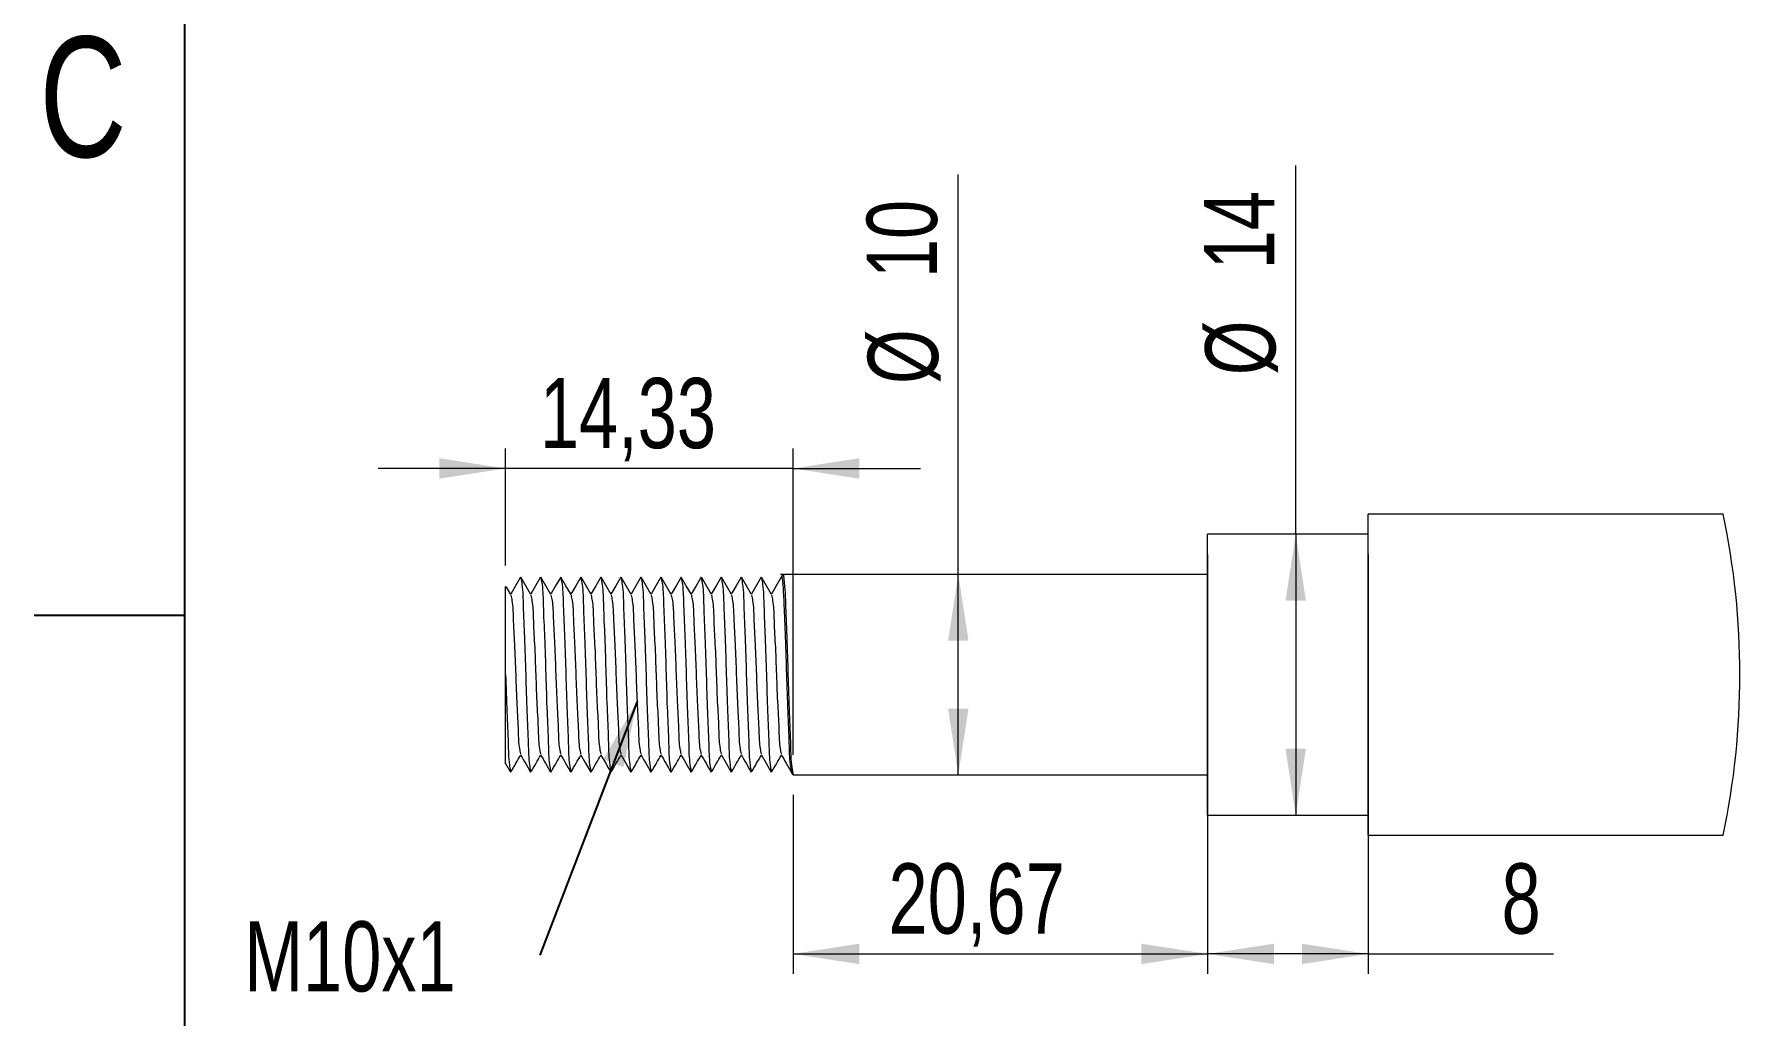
# Model space of a CAD drawing. Header units: millimetres. Extents: x 3 to 295, y 3 to 209.
# Drawn here: x 2.5 to 87.5, y 85 to 134 of the extents above; entities that cross this region are included whole.
import ezdxf

# ---------------------------------------------------------------- set-up
doc = ezdxf.new("R2010")
doc.units = ezdxf.units.MM
doc.styles.add('SLDTEXTSTYLE0', font='TXT', dxfattribs={"width": 0.75})
doc.dimstyles.new('SLDDIMSTYLE2', dxfattribs={"dimtxt": 3.5, "dimasz": 3.302, "dimexe": 0, "dimexo": 0.0625, "dimgap": 0.875, "dimtad": 1, "dimrnd": 1e-09, "dimzin": 12, "dimdsep": 46, "dimtxsty": 'SLDTEXTSTYLE0', "dimsah": 1, "dimcen": 0.09, "dimadec": 0, "dimazin": 3, "dimtfac": 1, "dimtofl": 0, "dimtmove": 0, "dimatfit": 3, "dimfxl": 1, "dimfrac": 2, "dimtolj": 1, "dimtzin": 12, "dimarcsym": 0})
doc.dimstyles.new('SLDDIMSTYLE3', dxfattribs={"dimtxt": 3.5, "dimasz": 3.302, "dimexe": 0, "dimexo": 0.0625, "dimgap": 0.875, "dimtad": 1, "dimrnd": 1e-09, "dimzin": 12, "dimdsep": 46, "dimtxsty": 'SLDTEXTSTYLE0', "dimsah": 1, "dimcen": 0.09, "dimadec": 0, "dimazin": 3, "dimtfac": 1, "dimtmove": 0, "dimatfit": 0, "dimfxl": 1, "dimfrac": 2, "dimtolj": 1, "dimtzin": 12, "dimarcsym": 0})
doc.dimstyles.new('SLDDIMSTYLE4', dxfattribs={"dimtxt": 0.18, "dimasz": 3.302, "dimexe": 0, "dimexo": 0.0625, "dimgap": 0, "dimtad": 0, "dimtih": 1, "dimtoh": 1, "dimdec": 0, "dimrnd": 1e-09, "dimzin": 0, "dimdsep": 46, "dimtxsty": 'Standard', "dimsah": 1, "dimcen": 0.09, "dimadec": 0, "dimazin": 0, "dimtfac": 3.302, "dimtdec": 0, "dimtofl": 0, "dimtmove": 0, "dimatfit": 3, "dimfxl": 1, "dimfrac": 2, "dimtolj": 1, "dimtzin": 0, "dimarcsym": 0})

# ---------------------------------------------------------------- blocks, each defined once
blk = doc.blocks.new('_D_3')
at = {"color": 7, "linetype": 'Continuous', "lineweight": 0}
for q in [(65.401, 127.427), (65.401, 95.044)]:
    blk.add_line((65.401, 109.044), q, dxfattribs=at)
for points in [[(65.401, 109.044), (64.893, 105.742), (65.909, 105.742)], [(65.401, 95.044), (65.909, 98.346), (64.893, 98.346)]]:
    blk.add_solid(points, dxfattribs=at)
at = {"color": 7, "linetype": 'Continuous', "lineweight": 0, "char_height": 3.5, "attachment_point": 1, "rotation": 90, "style": 'SLDTEXTSTYLE0'}
for s, insert in [('14', (60.835, 122.255)), ('%%c', (60.889, 116.977))]:
    blk.add_mtext(s, dxfattribs=dict(at, insert=insert))
blk = doc.blocks.new('_D_4')
at = {"color": 7, "linetype": 'Continuous', "lineweight": 0}
for p, q in [((48.579, 107.044), (48.579, 126.988)), ((48.579, 97.044), (48.579, 107.044))]:
    blk.add_line(p, q, dxfattribs=at)
for points in [[(48.579, 107.044), (48.071, 103.742), (49.087, 103.742)], [(48.579, 97.044), (49.087, 100.346), (48.071, 100.346)]]:
    blk.add_solid(points, dxfattribs=at)
at = {"color": 7, "linetype": 'Continuous', "lineweight": 0, "char_height": 3.5, "attachment_point": 1, "rotation": 90, "style": 'SLDTEXTSTYLE0'}
for s, insert in [('10', (44.013, 121.816)), ('%%c', (44.067, 116.538))]:
    blk.add_mtext(s, dxfattribs=dict(at, insert=insert))
blk = doc.blocks.new('_D_5')
at = {"color": 7, "linetype": 'Continuous', "lineweight": 0}
for p, q in [((61.01, 108.044), (61.01, 87.119)), ((69.01, 108.044), (69.01, 87.119)), ((69.01, 88.119), (61.01, 88.119)), ((69.01, 88.119), (78.25, 88.119))]:
    blk.add_line(p, q, dxfattribs=at)
for points in [[(61.01, 88.119), (64.312, 87.611), (64.312, 88.627)], [(69.01, 88.119), (65.708, 88.627), (65.708, 87.611)]]:
    blk.add_solid(points, dxfattribs=at)
at = {"color": 7, "linetype": 'Continuous', "lineweight": 0, "insert": (75.664, 92.631), "char_height": 3.5, "attachment_point": 1, "style": 'SLDTEXTSTYLE0'}
blk.add_mtext('8', dxfattribs=at)
blk = doc.blocks.new('_D_6')
at = {"color": 7, "linetype": 'Continuous', "lineweight": 0}
for p, q in [((40.337, 96.044), (40.337, 87.119)), ((61.01, 96.044), (61.01, 87.119)), ((40.337, 88.119), (61.01, 88.119))]:
    blk.add_line(p, q, dxfattribs=at)
for points in [[(40.337, 88.119), (43.639, 87.611), (43.639, 88.627)], [(61.01, 88.119), (57.708, 88.627), (57.708, 87.611)]]:
    blk.add_solid(points, dxfattribs=at)
at = {"color": 7, "linetype": 'Continuous', "lineweight": 0, "insert": (45.1, 92.631), "char_height": 3.5, "attachment_point": 1, "style": 'SLDTEXTSTYLE0'}
blk.add_mtext('20,67', dxfattribs=at)
blk = doc.blocks.new('_D_7')
at = {"color": 7, "linetype": 'Continuous', "lineweight": 0}
for p, q in [((26.01, 107.485), (26.01, 113.327)), ((40.337, 98.044), (40.337, 113.327)), ((26.01, 112.327), (19.66, 112.327)), ((40.337, 112.327), (26.01, 112.327)), ((40.337, 112.327), (46.687, 112.327))]:
    blk.add_line(p, q, dxfattribs=at)
for points in [[(26.01, 112.327), (22.708, 112.835), (22.708, 111.819)], [(40.337, 112.327), (43.639, 111.819), (43.639, 112.835)]]:
    blk.add_solid(points, dxfattribs=at)
at = {"color": 7, "linetype": 'Continuous', "lineweight": 0, "insert": (27.714, 116.839), "char_height": 3.5, "attachment_point": 1, "style": 'SLDTEXTSTYLE0'}
blk.add_mtext('14,33', dxfattribs=at)
blk = doc.blocks.new('SW_NOTE_3')
at = {"color": 0, "linetype": 'Continuous', "lineweight": 0, "insert": (-14.728, 1.689), "char_height": 3.5, "attachment_point": 1, "style": 'SLDTEXTSTYLE0'}
blk.add_mtext('M10x1', dxfattribs=at)

msp = doc.modelspace()

# ---------------------------------------------------------------- linework, layer by layer
at = {"color": 7, "linetype": 'Continuous'}
for p, q in [((10, 200), (10, 10)), ((10, 105), (2.5, 105))]:
    msp.add_line(p, q, dxfattribs=at)
at = {"color": 7, "linetype": 'Continuous', "lineweight": 15}
for p, q in [((86.7151, 110.0441), (69.0101, 110.0441)), ((69.0101, 102.0441), (69.0101, 110.0441)), ((69.0101, 109.0441), (61.0102, 109.0441)), ((61.0102, 102.0441), (61.0102, 109.0441)), ((26.0102, 102.0441), (26.0102, 106.4335)), ((26.269, 106.0374), (26.0383, 106.4361)), ((61.0102, 107.0441), (39.7125, 107.0441)), ((39.8295, 107.0373), (39.7519, 106.9031)), ((61.0102, 95.0441), (61.0102, 102.0441)), ((69.0101, 94.0441), (69.0101, 102.0441)), ((26.0045, 97.6132), (26.2502, 97.1883)), ((26.2601, 97.1781), (26.2738, 97.259)), ((27.2602, 97.1781), (27.2738, 97.259)), ((28.2601, 97.1781), (28.2738, 97.259)), ((29.2602, 97.1781), (29.2738, 97.259)), ((30.2601, 97.1781), (30.2738, 97.259)), ((31.2601, 97.1781), (31.2738, 97.259)), ((32.2602, 97.1781), (32.2738, 97.259)), ((33.2601, 97.1781), (33.2738, 97.259)), ((34.2602, 97.1781), (34.2738, 97.259)), ((35.2601, 97.1781), (35.2738, 97.259)), ((36.2602, 97.1781), (36.2738, 97.259)), ((37.2601, 97.1781), (37.2738, 97.259)), ((38.2601, 97.1781), (38.2738, 97.259)), ((39.2602, 97.1781), (39.2738, 97.259)), ((40.2519, 97.1851), (40.3295, 97.0509)), ((40.3375, 97.0441), (61.0102, 97.0441)), ((61.0102, 95.0441), (69.0101, 95.0441)), ((69.0101, 94.0441), (86.7151, 94.0441))]:
    msp.add_line(p, q, dxfattribs=at)
at = {"color": 7, "linetype": 'Continuous', "lineweight": 15, "flags": 128}
for points in [[(26.7548, 106.9071), (26.5037, 106.4732), (26.2603, 106.0524)], [(27.269, 106.0374), (27.018, 106.4712), (26.7671, 106.9051)], [(27.7548, 106.9071), (27.5038, 106.4732), (27.2603, 106.0524)], [(28.269, 106.0374), (28.0181, 106.4712), (27.7671, 106.9051)], [(28.7548, 106.9071), (28.5037, 106.4732), (28.2603, 106.0524)], [(29.269, 106.0374), (29.018, 106.4712), (28.7671, 106.9051)], [(29.7548, 106.9071), (29.5037, 106.4732), (29.2603, 106.0524)], [(30.269, 106.0374), (30.0181, 106.4712), (29.7671, 106.9051)], [(30.7548, 106.9071), (30.5038, 106.4732), (30.2603, 106.0524)], [(31.269, 106.0374), (31.0181, 106.4712), (30.7671, 106.9051)], [(31.7548, 106.9071), (31.5037, 106.4732), (31.2603, 106.0524)], [(32.269, 106.0374), (32.018, 106.4712), (31.7671, 106.9051)], [(32.7548, 106.9071), (32.5038, 106.4732), (32.2603, 106.0524)], [(33.269, 106.0374), (33.0181, 106.4712), (32.7671, 106.9051)], [(33.7548, 106.9071), (33.5037, 106.4732), (33.2603, 106.0524)], [(34.269, 106.0374), (34.018, 106.4712), (33.7671, 106.9051)], [(34.7548, 106.9071), (34.5038, 106.4732), (34.2603, 106.0524)], [(35.269, 106.0374), (35.0181, 106.4712), (34.7671, 106.9051)], [(35.7548, 106.9071), (35.5037, 106.4732), (35.2603, 106.0524)], [(36.269, 106.0374), (36.018, 106.4712), (35.7671, 106.9051)], [(36.7548, 106.9071), (36.5037, 106.4732), (36.2603, 106.0524)], [(37.269, 106.0374), (37.0181, 106.4712), (36.7671, 106.9051)], [(37.7548, 106.9071), (37.5038, 106.4732), (37.2603, 106.0524)], [(38.269, 106.0374), (38.0181, 106.4712), (37.7671, 106.9051)], [(38.7548, 106.9071), (38.5037, 106.4732), (38.2603, 106.0524)], [(39.269, 106.0374), (39.0181, 106.4712), (38.7671, 106.9051)], [(39.7548, 106.9071), (39.5038, 106.4732), (39.2603, 106.0524)], [(29.7485, 98.0557), (29.9993, 97.6221), (30.2503, 97.1883)], [(31.7485, 98.0557), (31.9994, 97.6221), (32.2503, 97.1883)], [(36.7485, 98.0557), (36.9993, 97.6221), (37.2503, 97.1883)], [(38.7485, 98.0557), (38.9994, 97.6221), (39.2503, 97.1883)]]:
    msp.add_lwpolyline(points, dxfattribs=at)
at = {"color": 7, "linetype": 'Continuous', "lineweight": 0}
for centre, radius, start, end in [((48.6716, 102.0439), 38.8756, 0.000274, 11.875703), ((48.6732, 102.0441), 38.874, 348.124049, 359.999974)]:
    msp.add_arc(centre, radius, start, end, dxfattribs=at)
at = {"color": 7, "linetype": 'Continuous', "lineweight": 15}
for points, knots in [([(26.7676, 106.8661), (26.7874, 106.7575), (26.8706, 106.3021), (26.8815, 105.3089), (26.9575, 103.8126), (27.0102, 102.0441), (27.0627, 100.2756), (27.1391, 98.7794), (27.1492, 97.7923), (27.231, 97.3429), (27.2496, 97.2404)], [0, 0, 0, 0, 0.034329, 0.1439078, 0.3077453, 0.5009623, 0.6941793, 0.8580167, 0.9675957, 1, 1, 1, 1]), ([(27.7676, 106.8661), (27.7874, 106.7575), (27.8706, 106.3021), (27.8815, 105.3089), (27.9575, 103.8126), (28.0102, 102.0441), (28.0627, 100.2756), (28.1391, 98.7794), (28.1492, 97.7922), (28.231, 97.3429), (28.2497, 97.2404)], [0, 0, 0, 0, 0.034329, 0.1439078, 0.3077452, 0.5009622, 0.6941791, 0.8580165, 0.9675952, 1, 1, 1, 1]), ([(28.7676, 106.8661), (28.7874, 106.7575), (28.8706, 106.3021), (28.8815, 105.3089), (28.9575, 103.8126), (29.0102, 102.0441), (29.0627, 100.2756), (29.1391, 98.7794), (29.1491, 97.7922), (29.231, 97.3429), (29.2496, 97.2404)], [0, 0, 0, 0, 0.0343295, 0.1439082, 0.3077456, 0.5009624, 0.6941792, 0.8580165, 0.9675953, 1, 1, 1, 1]), ([(29.7676, 106.8661), (29.7874, 106.7575), (29.8706, 106.3021), (29.8815, 105.3089), (29.9575, 103.8126), (30.0102, 102.0441), (30.0627, 100.2756), (30.1391, 98.7794), (30.1492, 97.7923), (30.231, 97.3429), (30.2496, 97.2404)], [0, 0, 0, 0, 0.034329, 0.1439078, 0.3077454, 0.5009623, 0.6941794, 0.8580169, 0.9675957, 1, 1, 1, 1]), ([(30.7676, 106.8661), (30.7874, 106.7575), (30.8706, 106.3021), (30.8815, 105.3089), (30.9575, 103.8126), (31.0102, 102.0441), (31.0627, 100.2756), (31.1391, 98.7794), (31.1491, 97.7922), (31.231, 97.3429), (31.2496, 97.2404)], [0, 0, 0, 0, 0.034329, 0.1439079, 0.3077454, 0.5009622, 0.6941791, 0.8580165, 0.9675953, 1, 1, 1, 1]), ([(31.7676, 106.8661), (31.7874, 106.7575), (31.8706, 106.3021), (31.8815, 105.3089), (31.9575, 103.8126), (32.0102, 102.0441), (32.0627, 100.2756), (32.1391, 98.7794), (32.1492, 97.7923), (32.231, 97.3429), (32.2496, 97.2404)], [0, 0, 0, 0, 0.034329, 0.1439078, 0.3077453, 0.5009623, 0.6941793, 0.8580169, 0.9675957, 1, 1, 1, 1]), ([(32.7676, 106.8661), (32.7874, 106.7575), (32.8706, 106.3021), (32.8814, 105.3089), (32.9575, 103.8126), (33.0102, 102.0441), (33.0627, 100.2756), (33.1391, 98.7794), (33.1491, 97.7922), (33.231, 97.3429), (33.2496, 97.2404)], [0, 0, 0, 0, 0.034329, 0.1439078, 0.3077453, 0.5009622, 0.6941791, 0.8580165, 0.9675952, 1, 1, 1, 1]), ([(33.7676, 106.8661), (33.7874, 106.7575), (33.8706, 106.3021), (33.8815, 105.3089), (33.9575, 103.8126), (34.0102, 102.0441), (34.0627, 100.2756), (34.1391, 98.7794), (34.1492, 97.7923), (34.231, 97.3429), (34.2496, 97.2404)], [0, 0, 0, 0, 0.034329, 0.1439078, 0.3077453, 0.5009623, 0.6941793, 0.8580167, 0.9675957, 1, 1, 1, 1]), ([(34.7676, 106.8661), (34.7874, 106.7575), (34.8706, 106.3021), (34.8815, 105.3089), (34.9575, 103.8126), (35.0102, 102.0441), (35.0627, 100.2756), (35.1391, 98.7794), (35.1492, 97.7922), (35.231, 97.3429), (35.2497, 97.2404)], [0, 0, 0, 0, 0.034329, 0.1439078, 0.3077452, 0.5009622, 0.6941791, 0.8580165, 0.9675952, 1, 1, 1, 1]), ([(35.7676, 106.8661), (35.7874, 106.7575), (35.8706, 106.3021), (35.8815, 105.3089), (35.9575, 103.8126), (36.0102, 102.0441), (36.0627, 100.2756), (36.1391, 98.7794), (36.1491, 97.7922), (36.231, 97.3429), (36.2496, 97.2404)], [0, 0, 0, 0, 0.0343295, 0.1439082, 0.3077456, 0.5009624, 0.6941792, 0.8580165, 0.9675953, 1, 1, 1, 1]), ([(36.7676, 106.8661), (36.7874, 106.7575), (36.8706, 106.3021), (36.8815, 105.3089), (36.9575, 103.8126), (37.0102, 102.0441), (37.0627, 100.2756), (37.1391, 98.7794), (37.1492, 97.7923), (37.231, 97.3429), (37.2496, 97.2404)], [0, 0, 0, 0, 0.034329, 0.1439078, 0.3077454, 0.5009623, 0.6941794, 0.8580169, 0.9675957, 1, 1, 1, 1]), ([(37.7676, 106.8661), (37.7874, 106.7575), (37.8706, 106.3021), (37.8815, 105.3089), (37.9575, 103.8126), (38.0102, 102.0441), (38.0627, 100.2756), (38.1391, 98.7794), (38.1491, 97.7922), (38.231, 97.3429), (38.2496, 97.2404)], [0, 0, 0, 0, 0.034329, 0.1439079, 0.3077454, 0.5009622, 0.6941791, 0.8580165, 0.9675953, 1, 1, 1, 1]), ([(38.7676, 106.8661), (38.7874, 106.7575), (38.8706, 106.3021), (38.8815, 105.3089), (38.9575, 103.8126), (39.0102, 102.0441), (39.0627, 100.2756), (39.1391, 98.7794), (39.1492, 97.7923), (39.231, 97.3429), (39.2496, 97.2404)], [0, 0, 0, 0, 0.034329, 0.1439078, 0.3077453, 0.5009623, 0.6941793, 0.8580169, 0.9675957, 1, 1, 1, 1]), ([(39.8293, 106.9938), (39.832, 107.0127), (39.8554, 107.1742), (39.9489, 106.1355), (39.9582, 105.5677), (40.0351, 103.7982), (40.0874, 102.0623), (40.1404, 100.2229), (40.2155, 98.69), (40.2283, 97.6539), (40.3148, 97.1708), (40.3375, 97.0441)], [0, 0, 0, 0, 0.0050594, 0.0433643, 0.1511847, 0.3124013, 0.5025297, 0.6926579, 0.8538745, 0.9616951, 1, 1, 1, 1]), ([(26.2688, 106.0021), (26.2881, 105.9148), (26.3704, 105.5443), (26.3816, 104.7273), (26.4574, 103.4982), (26.5102, 102.0441), (26.5627, 100.59), (26.639, 99.361), (26.6493, 98.5488), (26.7303, 98.183), (26.7486, 98.1006)], [0, 0, 0, 0, 0.0338281, 0.1435618, 0.3075544, 0.5009339, 0.6943133, 0.8583059, 0.9680393, 1, 1, 1, 1]), ([(27.2688, 106.0021), (27.2882, 105.9148), (27.3704, 105.5443), (27.3816, 104.7273), (27.4574, 103.4982), (27.5102, 102.0441), (27.5627, 100.59), (27.639, 99.361), (27.6493, 98.5488), (27.7303, 98.183), (27.7486, 98.1006)], [0, 0, 0, 0, 0.0338282, 0.1435617, 0.3075544, 0.500934, 0.6943136, 0.8583066, 0.96804, 1, 1, 1, 1]), ([(28.2688, 106.0021), (28.2881, 105.9148), (28.3704, 105.5443), (28.3815, 104.7273), (28.4575, 103.4982), (28.5102, 102.0441), (28.5627, 100.59), (28.639, 99.361), (28.6493, 98.5488), (28.7303, 98.183), (28.7486, 98.1006)], [0, 0, 0, 0, 0.0338281, 0.1435616, 0.3075543, 0.5009338, 0.6943133, 0.8583059, 0.9680393, 1, 1, 1, 1]), ([(29.2688, 106.0021), (29.2882, 105.9148), (29.3704, 105.5443), (29.3816, 104.7273), (29.4574, 103.4982), (29.5102, 102.0441), (29.5627, 100.59), (29.639, 99.361), (29.6494, 98.5488), (29.7303, 98.183), (29.7486, 98.1006)], [0, 0, 0, 0, 0.0338282, 0.1435617, 0.3075544, 0.500934, 0.6943136, 0.8583066, 0.96804, 1, 1, 1, 1]), ([(30.2688, 106.0021), (30.2881, 105.9148), (30.3704, 105.5443), (30.3815, 104.7273), (30.4574, 103.4982), (30.5102, 102.0441), (30.5628, 100.59), (30.639, 99.361), (30.6493, 98.5488), (30.7303, 98.183), (30.7485, 98.1006)], [0, 0, 0, 0, 0.0338282, 0.1435617, 0.3075544, 0.5009342, 0.6943138, 0.8583065, 0.96804, 1, 1, 1, 1]), ([(31.2687, 106.0021), (31.2881, 105.9148), (31.3705, 105.5443), (31.3815, 104.7273), (31.4575, 103.4982), (31.5102, 102.0441), (31.5627, 100.59), (31.639, 99.361), (31.6494, 98.5488), (31.7303, 98.183), (31.7486, 98.1006)], [0, 0, 0, 0, 0.0338289, 0.1435623, 0.3075549, 0.5009344, 0.6943138, 0.8583064, 0.9680401, 1, 1, 1, 1]), ([(32.2688, 106.0021), (32.2882, 105.9148), (32.3704, 105.5443), (32.3815, 104.7273), (32.4574, 103.4982), (32.5102, 102.0441), (32.5628, 100.59), (32.639, 99.361), (32.6493, 98.5488), (32.7303, 98.183), (32.7486, 98.1006)], [0, 0, 0, 0, 0.0338282, 0.1435617, 0.3075544, 0.500934, 0.6943138, 0.8583065, 0.96804, 1, 1, 1, 1]), ([(33.2688, 106.0021), (33.2881, 105.9148), (33.3704, 105.5443), (33.3816, 104.7273), (33.4574, 103.4982), (33.5102, 102.0441), (33.5627, 100.59), (33.639, 99.361), (33.6493, 98.5488), (33.7303, 98.183), (33.7486, 98.1006)], [0, 0, 0, 0, 0.0338281, 0.1435618, 0.3075544, 0.5009339, 0.6943133, 0.8583059, 0.9680393, 1, 1, 1, 1]), ([(34.2688, 106.0021), (34.2882, 105.9148), (34.3704, 105.5443), (34.3816, 104.7273), (34.4574, 103.4982), (34.5102, 102.0441), (34.5628, 100.59), (34.639, 99.361), (34.6493, 98.5488), (34.7303, 98.183), (34.7486, 98.1006)], [0, 0, 0, 0, 0.0338282, 0.1435617, 0.3075544, 0.500934, 0.6943138, 0.8583065, 0.96804, 1, 1, 1, 1]), ([(35.2688, 106.0021), (35.2881, 105.9148), (35.3704, 105.5443), (35.3815, 104.7273), (35.4575, 103.4982), (35.5102, 102.0441), (35.5627, 100.59), (35.639, 99.361), (35.6493, 98.5488), (35.7303, 98.183), (35.7486, 98.1006)], [0, 0, 0, 0, 0.0338281, 0.1435616, 0.3075543, 0.5009338, 0.6943133, 0.8583059, 0.9680393, 1, 1, 1, 1]), ([(36.2688, 106.0021), (36.2882, 105.9148), (36.3704, 105.5443), (36.3816, 104.7273), (36.4574, 103.4982), (36.5102, 102.0441), (36.5627, 100.59), (36.639, 99.361), (36.6494, 98.5488), (36.7303, 98.183), (36.7486, 98.1006)], [0, 0, 0, 0, 0.0338282, 0.1435617, 0.3075544, 0.500934, 0.6943136, 0.8583066, 0.96804, 1, 1, 1, 1]), ([(37.2688, 106.0021), (37.2881, 105.9148), (37.3704, 105.5443), (37.3815, 104.7273), (37.4575, 103.4982), (37.5102, 102.0441), (37.5628, 100.59), (37.639, 99.361), (37.6493, 98.5488), (37.7303, 98.183), (37.7485, 98.1006)], [0, 0, 0, 0, 0.0338282, 0.1435617, 0.3075546, 0.5009342, 0.6943138, 0.8583066, 0.96804, 1, 1, 1, 1]), ([(38.2687, 106.0021), (38.2881, 105.9148), (38.3705, 105.5443), (38.3815, 104.7273), (38.4575, 103.4982), (38.5102, 102.0441), (38.5627, 100.59), (38.639, 99.361), (38.6494, 98.5488), (38.7303, 98.183), (38.7486, 98.1006)], [0, 0, 0, 0, 0.0338289, 0.1435623, 0.3075549, 0.5009344, 0.6943138, 0.8583064, 0.9680401, 1, 1, 1, 1]), ([(39.2688, 106.0021), (39.2882, 105.9148), (39.3704, 105.5443), (39.3815, 104.7273), (39.4574, 103.4982), (39.5102, 102.0441), (39.5628, 100.59), (39.639, 99.361), (39.6493, 98.5488), (39.7303, 98.183), (39.7486, 98.1006)], [0, 0, 0, 0, 0.0338282, 0.1435617, 0.3075544, 0.5009342, 0.6943138, 0.8583065, 0.96804, 1, 1, 1, 1]), ([(26.0102, 102.0441), (26.0286, 101.4231), (26.0627, 100.2756), (26.1391, 98.7794), (26.1491, 97.7922), (26.231, 97.3429), (26.2496, 97.2404)], [0, 0, 0, 0, 0.3871789, 0.7154854, 0.9350655, 1, 1, 1, 1]), ([(26.0102, 97.6164), (26.0102, 97.6125), (26.0102, 97.5118), (26.0102, 98.2752), (26.0102, 98.6404), (26.0102, 99.9502), (26.0102, 101.0222), (26.0102, 101.7795), (26.0102, 102.0441)], [0, 0, 0, 0, 0.0025537, 0.0651228, 0.2356944, 0.4931451, 0.8229218, 1, 1, 1, 1]), ([(26.2731, 97.1954), (26.3567, 97.34), (26.5189, 97.6203), (26.6811, 97.9006), (26.7597, 98.0363)], [0, 0, 0, 0, 0.5158539, 1, 1, 1, 1]), ([(26.7485, 98.0557), (26.8321, 97.9112), (26.9994, 97.6221), (27.1666, 97.3329), (27.2502, 97.1883)], [0, 0, 0, 0, 0.4999125, 1, 1, 1, 1]), ([(27.2731, 97.1954), (27.3567, 97.34), (27.5188, 97.6204), (27.6811, 97.9006), (27.7597, 98.0363)], [0, 0, 0, 0, 0.5158386, 1, 1, 1, 1]), ([(27.7485, 98.0557), (27.8321, 97.9112), (27.9994, 97.6221), (28.1666, 97.3329), (28.2502, 97.1883)], [0, 0, 0, 0, 0.49992, 1, 1, 1, 1]), ([(28.2731, 97.1954), (28.3567, 97.34), (28.5189, 97.6203), (28.6811, 97.9006), (28.7597, 98.0363)], [0, 0, 0, 0, 0.5158539, 1, 1, 1, 1]), ([(28.7485, 98.0557), (28.8321, 97.9112), (28.9994, 97.6221), (29.1666, 97.3329), (29.2502, 97.1883)], [0, 0, 0, 0, 0.4999125, 1, 1, 1, 1]), ([(29.2731, 97.1954), (29.3567, 97.34), (29.5189, 97.6204), (29.6811, 97.9006), (29.7597, 98.0363)], [0, 0, 0, 0, 0.5158386, 1, 1, 1, 1]), ([(30.2731, 97.1954), (30.3567, 97.34), (30.5189, 97.6203), (30.6811, 97.9006), (30.7597, 98.0363)], [0, 0, 0, 0, 0.5158539, 1, 1, 1, 1]), ([(30.7485, 98.0557), (30.8321, 97.9112), (30.9994, 97.6221), (31.1666, 97.3329), (31.2502, 97.1883)], [0, 0, 0, 0, 0.49992, 1, 1, 1, 1]), ([(31.2731, 97.1954), (31.3567, 97.34), (31.5189, 97.6204), (31.6811, 97.9006), (31.7597, 98.0363)], [0, 0, 0, 0, 0.5158386, 1, 1, 1, 1]), ([(32.2731, 97.1954), (32.3567, 97.34), (32.5189, 97.6203), (32.6811, 97.9006), (32.7597, 98.0363)], [0, 0, 0, 0, 0.5158539, 1, 1, 1, 1]), ([(32.7485, 98.0557), (32.8321, 97.9112), (32.9994, 97.6221), (33.1666, 97.3329), (33.2502, 97.1883)], [0, 0, 0, 0, 0.49992, 1, 1, 1, 1]), ([(33.2731, 97.1954), (33.3567, 97.34), (33.5189, 97.6204), (33.6811, 97.9006), (33.7597, 98.0363)], [0, 0, 0, 0, 0.51584651, 1, 1, 1, 1]), ([(33.7485, 98.0557), (33.8321, 97.9112), (33.9994, 97.6221), (34.1666, 97.3329), (34.2502, 97.1883)], [0, 0, 0, 0, 0.4999125, 1, 1, 1, 1]), ([(34.2731, 97.1954), (34.3567, 97.34), (34.5188, 97.6204), (34.6811, 97.9006), (34.7597, 98.0363)], [0, 0, 0, 0, 0.5158386, 1, 1, 1, 1]), ([(34.7485, 98.0557), (34.8321, 97.9112), (34.9994, 97.6221), (35.1666, 97.3329), (35.2502, 97.1883)], [0, 0, 0, 0, 0.49992, 1, 1, 1, 1]), ([(35.2731, 97.1954), (35.3567, 97.34), (35.5189, 97.6203), (35.6811, 97.9006), (35.7597, 98.0363)], [0, 0, 0, 0, 0.5158539, 1, 1, 1, 1]), ([(35.7485, 98.0557), (35.8321, 97.9112), (35.9994, 97.6221), (36.1666, 97.3329), (36.2502, 97.1883)], [0, 0, 0, 0, 0.4999125, 1, 1, 1, 1]), ([(36.2731, 97.1954), (36.3567, 97.34), (36.5189, 97.6204), (36.6811, 97.9006), (36.7597, 98.0363)], [0, 0, 0, 0, 0.5158386, 1, 1, 1, 1]), ([(37.2731, 97.1954), (37.3567, 97.34), (37.5189, 97.6203), (37.6811, 97.9006), (37.7597, 98.0363)], [0, 0, 0, 0, 0.5158539, 1, 1, 1, 1]), ([(37.7485, 98.0557), (37.8321, 97.9112), (37.9994, 97.6221), (38.1666, 97.3329), (38.2502, 97.1883)], [0, 0, 0, 0, 0.4999125, 1, 1, 1, 1]), ([(38.2731, 97.1954), (38.3567, 97.34), (38.5189, 97.6204), (38.6811, 97.9006), (38.7597, 98.0363)], [0, 0, 0, 0, 0.5158386, 1, 1, 1, 1]), ([(39.2731, 97.1954), (39.3567, 97.34), (39.5189, 97.6203), (39.6811, 97.9006), (39.7597, 98.0363)], [0, 0, 0, 0, 0.5158539, 1, 1, 1, 1]), ([(39.7485, 98.0557), (39.8321, 97.9112), (39.9994, 97.6221), (40.1666, 97.3329), (40.2502, 97.1883)], [0, 0, 0, 0, 0.49992, 1, 1, 1, 1])]:
    msp.add_open_spline(points, degree=3, knots=knots, dxfattribs=at)
at = {"color": 1, "linetype": 'Continuous', "lineweight": 15}
msp.add_open_spline([(39.7544, 106.8762), (39.7563, 106.8885), (39.779, 107.0354), (39.8715, 106.0148), (39.8808, 105.4796), (39.9577, 103.7488), (40.0101, 102.0625), (40.0628, 100.2714), (40.1389, 98.78), (40.1496, 97.7873), (40.2325, 97.3332), (40.2521, 97.2259)], degree=3, knots=[0, 0, 0, 0, 0.0035317, 0.0421114, 0.1506358, 0.3128969, 0.5042547, 0.6956124, 0.8578734, 0.9663978, 1, 1, 1, 1], dxfattribs=at)

# ---------------------------------------------------------------- block references
at = {"color": 7, "linetype": 'Continuous', "lineweight": 0}
msp.add_blockref('SW_NOTE_3', (27.7116, 88.0558), dxfattribs=at)

# ---------------------------------------------------------------- texts
at = {"color": 7, "linetype": 'Continuous', "lineweight": 0, "insert": (4.9375, 133.8596), "char_height": 6, "attachment_point": 2, "style": 'SLDTEXTSTYLE0'}
msp.add_mtext('C', dxfattribs=at)

# ---------------------------------------------------------------- dimensions: what is measured, and where the dimension line sits
at = {"color": 7, "linetype": 'Continuous', "lineweight": 0}
for base, p1, p2, picture, middle in [((48.5787, 107.0441), (40.3375, 97.0441), (39.8375, 107.0441), '_D_4', (48.5787, 121.7631)), ((65.4007, 95.0441), (69.0101, 109.0441), (69.0101, 95.0441), '_D_3', (65.4007, 122.2019))]:
    dim = msp.add_linear_dim(base=base, p1=p1, p2=p2, angle=90, text='%%c<>', dimstyle='SLDDIMSTYLE2', dxfattribs=at)
    dim.commit()
    dim.dimension.update_dxf_attribs({"geometry": picture, "text_midpoint": middle, "dimtype": 160})
for base, p1, p2, dimstyle, picture, middle in [((26.0101, 112.3269), (40.3375, 97.0441), (26.0101, 106.485), 'SLDDIMSTYLE3', '_D_7', (33.5329, 112.3269)), ((61.0101, 88.1191), (69.0101, 109.0441), (61.0101, 109.0441), 'SLDDIMSTYLE2', '_D_5', (76.9566, 88.1191)), ((61.0101, 88.1191), (40.3375, 97.0441), (61.0101, 97.0441), 'SLDDIMSTYLE2', '_D_6', (50.9192, 88.1191))]:
    dim = msp.add_linear_dim(base=base, p1=p1, p2=p2, dimstyle=dimstyle, dxfattribs=at)
    dim.commit()
    dim.dimension.update_dxf_attribs({"geometry": picture, "text_midpoint": middle, "dimtype": 160})

# ---------------------------------------------------------------- leaders
msp.add_leader([(32.564, 100.7112), (27.7116, 88.0558)], dimstyle='SLDDIMSTYLE4', dxfattribs=at)

doc.saveas('drawing.dxf')
